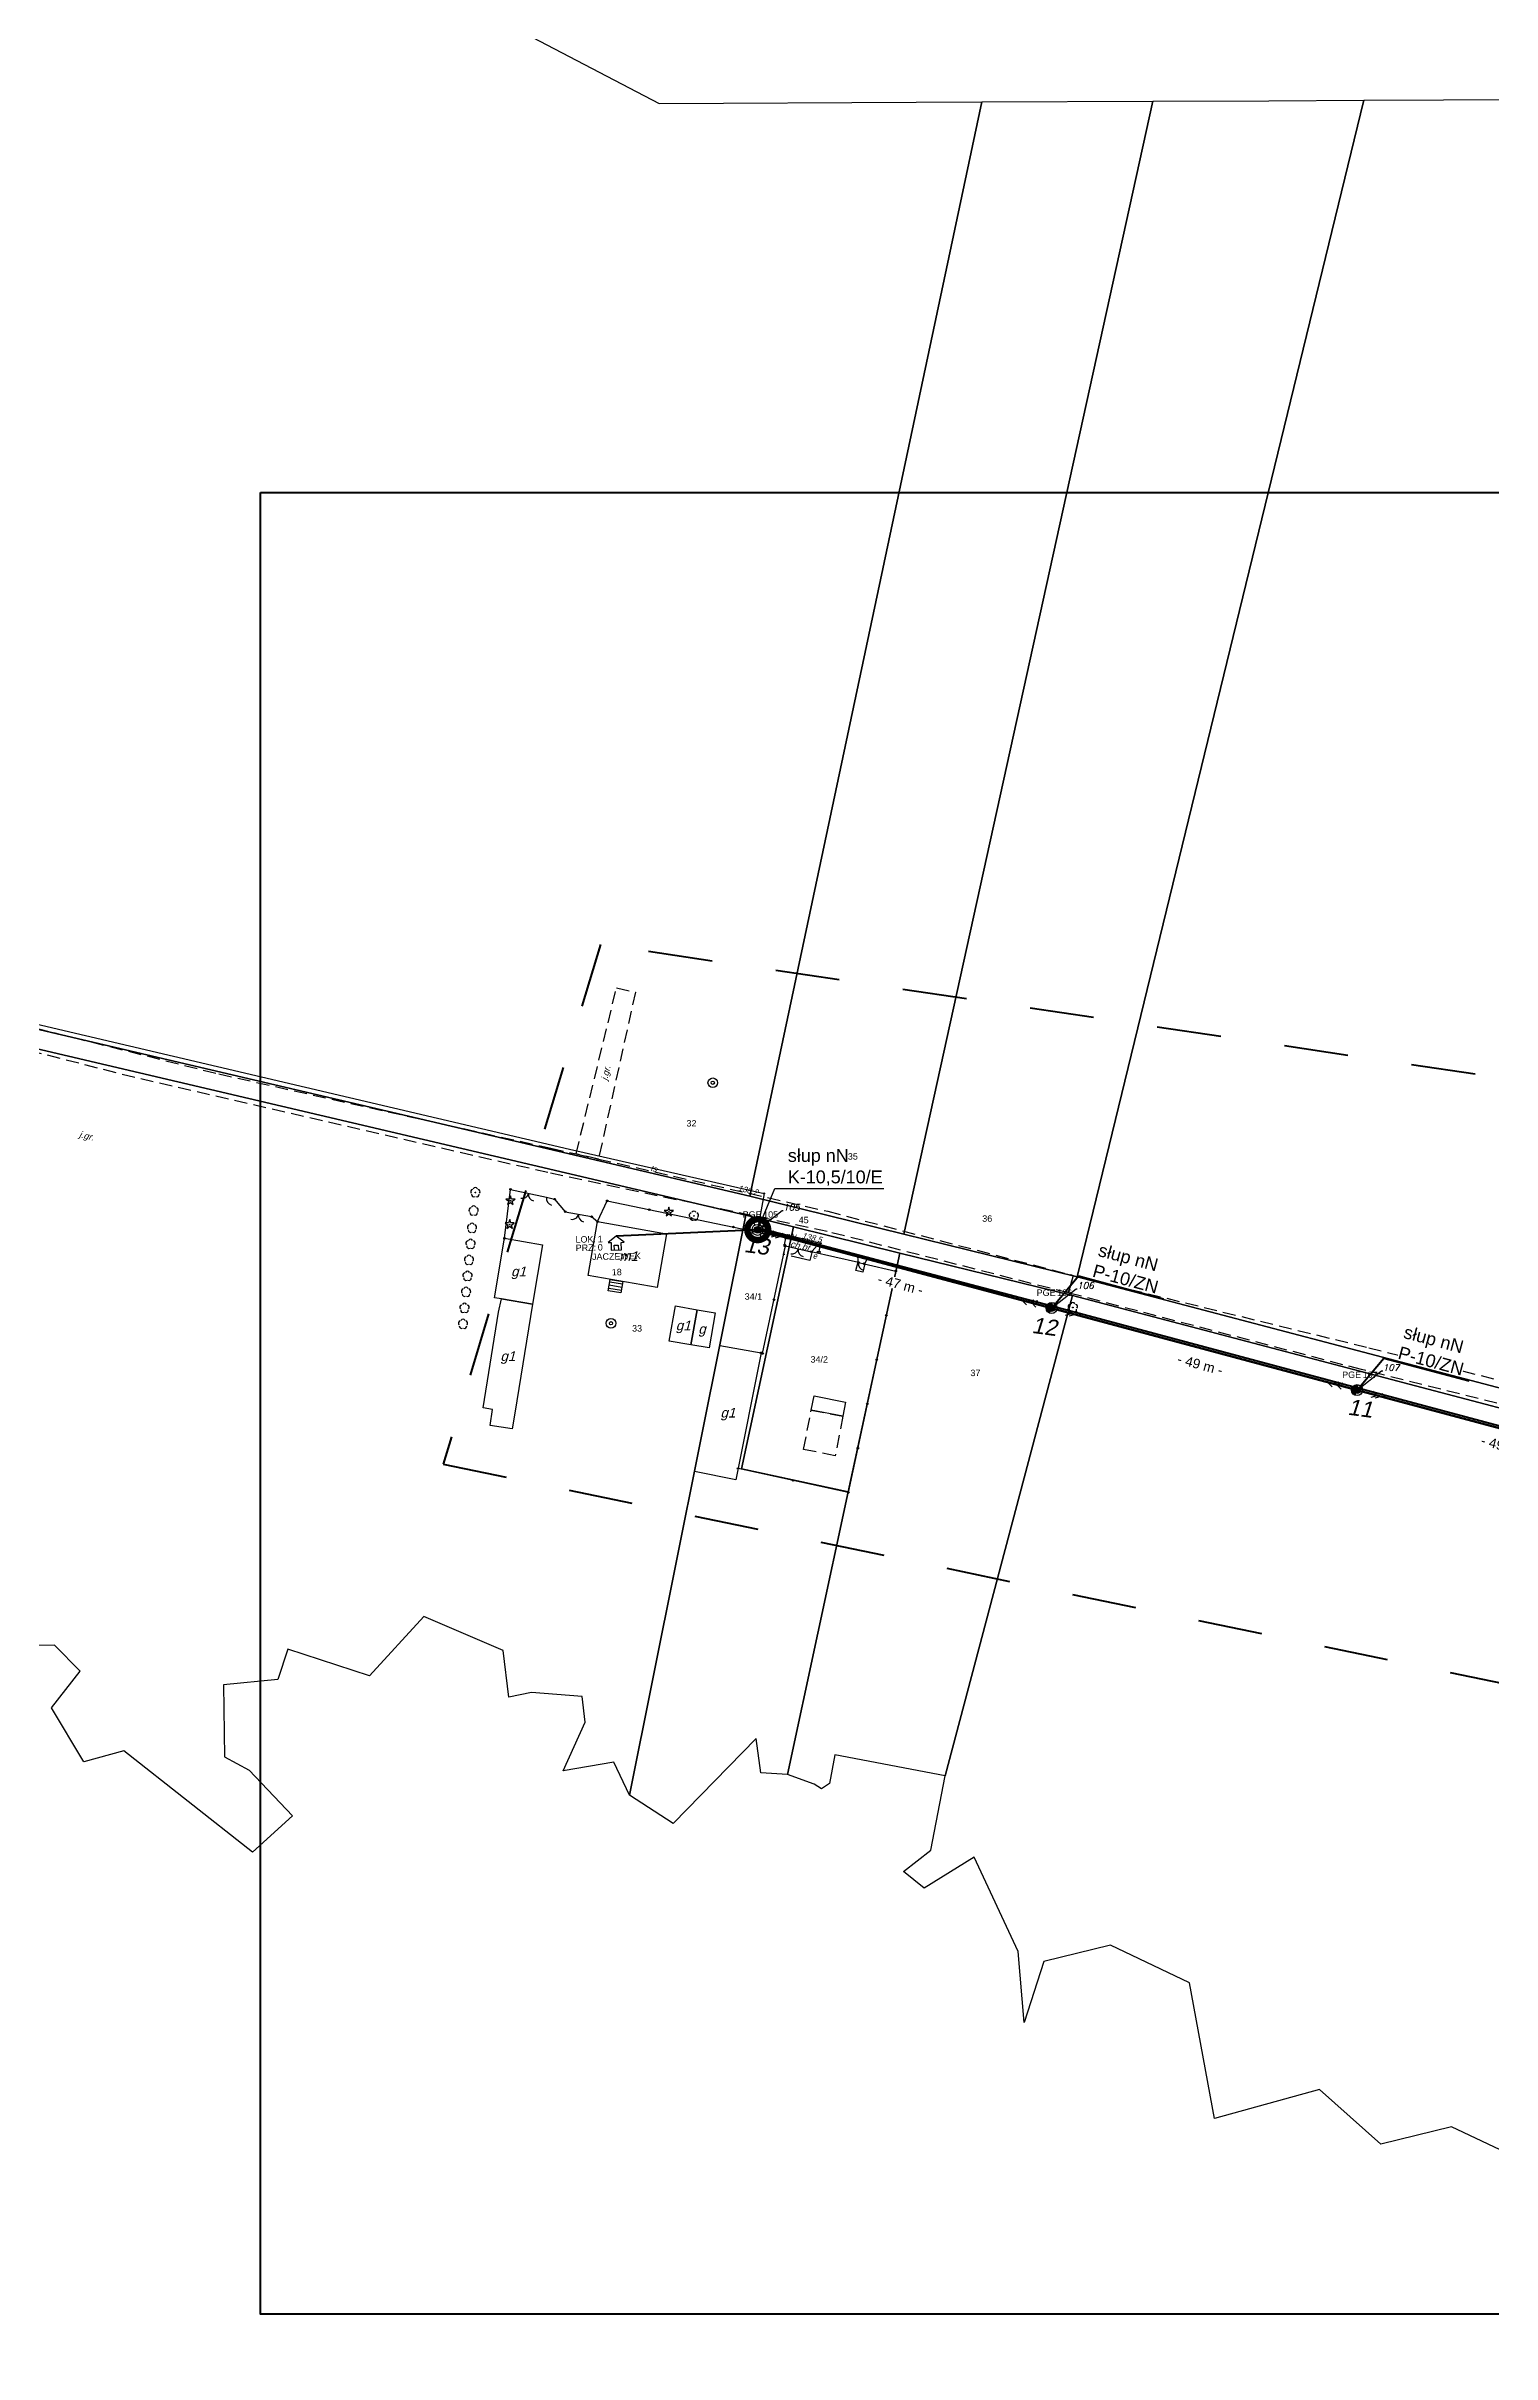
# Model space of a CAD drawing. Header units: metres. Extents: x 7542702 to 7555152, y 5804026 to 5815503.
# Drawn here: x 7549124.7 to 7549349.7, y 5805752.5 to 5806111.5 of the extents above; entities that cross this region are included whole.
import ezdxf
from ezdxf import colors
from ezdxf.entities.mleader import LeaderData, LeaderLine
from ezdxf.enums import TextEntityAlignment as Align
from ezdxf.math import Vec2, Vec3

# ---------------------------------------------------------------- set-up
doc = ezdxf.new("R2010")
doc.units = ezdxf.units.M
for name, pattern in [('4001', [0]), ('4002', [2, 1, -1]), ('4003', [3, 2, -1]), ('4004', [4, 3, -1])]:
    doc.linetypes.add(name, pattern=pattern)
doc.layers.add('!tele', color=30, linetype='Continuous', lineweight=50, plot=False)
for name, color, linetype, lineweight in [('!trafo', 6, '4002', 50), ('_KABEL_ABONENCKI_NAPOWIETRZNY', 104, 'Continuous', 50), ('_MUFA', 202, 'Continuous', 30), ('_numery slupow etap 4 cz. 2', 7, 'Continuous', 40), ('_PA_OPCJONALNE', 1, 'Continuous', 30), ('_SIEC_NAPOWIETRZNA', 5, 'Continuous', 50), ('_SLUP_DZIERZAWIONY_ENERGETYCZNY', 1, 'Continuous', 30)]:
    doc.layers.add(name, color=color, linetype=linetype, lineweight=lineweight)
for name, color, linetype in [('_MM mufy', 3, 'Continuous'), ('_MM opisy', 7, 'Continuous'), ('_MM slupy', 5, 'Continuous'), ('Budynki', 7, 'Continuous'), ('Budynki_projektowane', 1, 'Continuous'), ('Drogi', 135, 'Continuous'), ('Dzialki', 165, 'Continuous'), ('Elementy_budynkow', 7, 'Continuous'), ('Linie_napowietrzne', 184, 'Continuous'), ('makro-numeracja-punktow', 7, 'Continuous'), ('Ogrodzenia', 184, 'Continuous'), ('Roslinnosc', 104, 'Continuous'), ('SYSTEM', 250, 'Continuous'), ('Uz_Energia', 1, 'Continuous'), ('Uz_Telekomunikacja', 252, 'Continuous'), ('Wody', 184, 'Continuous')]:
    doc.layers.add(name, color=color, linetype=linetype)
doc.layers.add('DIM', color=7, linetype='Continuous', plot=False)
doc.layers.get('_MUFA').off()
doc.styles.add('DYN_DIM', font='arial.ttf')
doc.styles.add('GeodText', font='romans.shx', dxfattribs={"oblique": 14.323945})
doc.styles.get("Standard").update_dxf_attribs({"font": 'arial.ttf'})
doc.dimstyles.new('opis linie', dxfattribs={"dimtxt": 1.5, "dimasz": 0.18, "dimexe": 0.18, "dimexo": 0.0625, "dimgap": 2.5, "dimtad": 4, "dimdec": 0, "dimzin": 0, "dimdsep": 46, "dimtxsty": 'Standard', "dimcen": 0.09, "dimse1": 1, "dimse2": 1, "dimsd1": 1, "dimsd2": 1, "dimclrt": 256, "dimadec": 0, "dimazin": 0, "dimtfac": 1, "dimtdec": 0, "dimtofl": 0, "dimtmove": 0, "dimatfit": 3, "dimfxl": 1, "dimtfill": 1, "dimtolj": 1, "dimtzin": 0, "dimarcsym": 0})
doc.dimstyles.get("Standard").update_dxf_attribs({"dimtxt": 0.18, "dimasz": 0.18, "dimexe": 0.18, "dimexo": 0.0625, "dimgap": 0.09, "dimtad": 0, "dimtih": 1, "dimtoh": 1, "dimdec": 4, "dimzin": 0, "dimdsep": 46, "dimtxsty": 'Standard', "dimcen": 0.09, "dimadec": 0, "dimazin": 0, "dimtfac": 1, "dimtdec": 4, "dimtofl": 0, "dimtmove": 0, "dimatfit": 3, "dimfxl": 1, "dimtolj": 1, "dimtzin": 0, "dimarcsym": 0})

# ---------------------------------------------------------------- blocks, each defined once
blk = doc.blocks.new('1412')
at = {"layer": 'Roslinnosc', "color": 104, "linetype": 'Continuous'}
for p, q in [((-0.33, 0.47), (-1.43, 0.47)), ((-1.43, 0.47), (-0.55, -0.17)), ((0, 1.5), (-0.33, 0.47)), ((0.33, 0.47), (0, 1.5)), ((1.43, 0.47), (0.33, 0.47)), ((0.55, -0.17), (1.43, 0.47)), ((-0.55, -0.17), (-0.88, -1.21)), ((-0.88, -1.21), (0, -0.57)), ((0, -0.57), (0.88, -1.21)), ((0.88, -1.21), (0.55, -0.17))]:
    blk.add_line(p, q, dxfattribs=at)
blk.add_circle((0, 0), 0.1, dxfattribs=at)
blk = doc.blocks.new('1422')
at = {"layer": 'Roslinnosc', "color": 104, "linetype": 'Continuous'}
blk.add_circle((0, 0), 0.1, dxfattribs=at)
for centre, start, end in [((-0.71, 0.23), 102.5, 221.75), ((0, 0.75), 30.19, 149.77), ((0.71, 0.23), 318.3, 77.49), ((-0.44, -0.61), 174.33, 293.45), ((0.44, -0.61), 246.24, 5.74)]:
    blk.add_arc(centre, 0.75, start, end, dxfattribs=at)
blk = doc.blocks.new('1423')
at = {"layer": 'Roslinnosc', "color": 104, "linetype": 'Continuous'}
for centre, start, end in [((-0.71, 0.23), 102.5, 221.75), ((0, 0.75), 30.19, 149.77), ((0.71, 0.23), 318.3, 77.49), ((-0.44, -0.61), 174.33, 293.45), ((0.44, -0.61), 246.24, 5.74)]:
    blk.add_arc(centre, 0.75, start, end, dxfattribs=at)
blk = doc.blocks.new('1651')
at = {"layer": 'Wody', "color": 184, "linetype": 'Continuous'}
for radius in [1.5, 0.5]:
    blk.add_circle((0, 0), radius, dxfattribs=at)
blk = doc.blocks.new('1281')
at = {"layer": 'Ogrodzenia', "color": 184, "linetype": 'Continuous'}
for radius in [0.24, 0.16, 0.08]:
    blk.add_circle((0, 0), radius, dxfattribs=at)
blk = doc.blocks.new('2283')
at = {"layer": 'Ogrodzenia', "color": 184, "linetype": 'Continuous'}
blk.add_line((0, 0), (0, 1), dxfattribs=at)
blk = doc.blocks.new('1283')
at = {"layer": 'Ogrodzenia', "color": 184, "linetype": 'Continuous'}
for centre, start, end in [((0, 2), 270, 0), ((0, -2), 0, 90)]:
    blk.add_arc(centre, 2, start, end, dxfattribs=at)
blk = doc.blocks.new('2284')
at = {"layer": 'Ogrodzenia', "color": 184, "linetype": 'Continuous'}
blk.add_line((0, 0), (0, 1), dxfattribs=at)
blk = doc.blocks.new('1284')
at = {"layer": 'Ogrodzenia', "color": 184, "linetype": 'Continuous'}
blk.add_arc((0, 2), 2, 270, 0, dxfattribs=at)
blk = doc.blocks.new('1766')
at = {"layer": 'Uz_Energia', "color": 1, "linetype": 'Continuous'}
for radius in [0.16, 0.08]:
    blk.add_circle((0, 0), radius, dxfattribs=at)
blk = doc.blocks.new('1363')
at = {"layer": 'Linie_napowietrzne', "color": 184, "linetype": 'Continuous'}
for p, q in [((-1.5, 0), (-2.5, 0)), ((0, 1.5), (0, 2.5)), ((1.5, 0), (2.5, 0)), ((0, -1.5), (0, -2.5))]:
    blk.add_line(p, q, dxfattribs=at)
blk.add_circle((0, 0), 0.5, dxfattribs=at)
blk = doc.blocks.new('1361')
at = {"layer": 'Linie_napowietrzne', "color": 184, "linetype": 'Continuous'}
blk.add_circle((0, 0), 0.5, dxfattribs=at)
blk = doc.blocks.new('1367')
at = {"layer": 'Linie_napowietrzne', "color": 30, "linetype": 'Continuous'}
for p, q in [((-1, 7.8), (0, 9.53)), ((0, 0.5), (0, 10.5)), ((0, 7.8), (1.04, 5.99))]:
    blk.add_line(p, q, dxfattribs=at)
blk = doc.blocks.new('1756')
at = {"layer": 'Uz_Telekomunikacja', "color": 220, "linetype": 'Continuous'}
for radius in [0.16, 0.08]:
    blk.add_circle((0, 0), radius, dxfattribs=at)
blk = doc.blocks.new('ADRES')
for points in [[(0.79, -2.15), (0.79, -2.15), (0.79, -0.99), (1.24, -0.99), (0, 0), (-1.24, -0.99), (-0.79, -0.99), (-0.79, -2.15), (0.79, -2.15), (0.79, -2.15)], [(-0.31, -2.15), (-0.31, -1.4), (0.31, -1.4), (0.31, -2.15)]]:
    blk.add_lwpolyline(points)
at = {"color": 212, "insert": (-3.15, -0.43), "char_height": 1, "width": 1e-16, "attachment_point": 6}
blk.add_mtext('LOK:  ', dxfattribs=at)
at = {"color": 4, "insert": (-3.15, -1.72), "char_height": 1, "width": 1e-16, "attachment_point": 6}
blk.add_mtext('PRZ: ', dxfattribs=at)
at = {"color": 7}
for tag, flags, p in [('ID_OBSZARU', 13, (29.07, 23.06)), ('WOJEWODZTWO', 13, (23.29, 19.95)), ('POWIAT', 13, (29.07, 18.51)), ('GMINA', 13, (29.07, 16.8)), ('TERC', 13, (29.07, 15.22)), ('SIMC', 13, (29.07, 13.42)), ('SZEROKOSC_GEOGRAFICZNA', 13, (18.71, 10.18)), ('ULIC', 13, (29.07, 11.76)), ('DLUGOSC_GEOGRAFICZNA', 13, (29.07, 8.25)), ('KATEGORIA_STAWKI_JEDNOSTKOWEJ_100', 13, (29.07, 4.77)), ('KWOTA_STAWKI_JEDNOSTKOWEJ_100', 13, (29.07, 2.89)), ('DOFINANSOWANIE_95', 13, (29.07, 0.87)), ('MIEJSCOWOSC', 12, (0, -3.65)), ('NR_PORZADKOWY', 12, (0, -6.09)), ('ULICA', 12, (0, -4.88))]:
    blk.add_attdef(tag, text='', height=1, dxfattribs=dict(at, flags=flags)).set_placement(p, align=Align.CENTER)
at = {"color": 1}
for tag, flags, p in [('ID_PA', 5, (29.07, 21.57)), ('RODZAJ_OBIEKTU', 5, (29.07, 6.63)), ('ZAPAS', 13, (29.07, -2.62))]:
    blk.add_attdef(tag, text='', height=1, dxfattribs=dict(at, flags=flags)).set_placement(p, align=Align.CENTER)
at = {"color": 212, "flags": 12}
blk.add_attdef('LICZBA_LOKALI', text='', height=1, dxfattribs=at).set_placement((-2.88, -0.43), align=Align.MIDDLE_LEFT)
at = {"color": 150, "flags": 12}
for tag, p in [('MUFA', (1.78, -0.93)), ('NUMER_WLOKNA', (1.86, -2.2))]:
    blk.add_attdef(tag, p, '', height=1, dxfattribs=at)
at = {"color": 7, "style": 'DYN_DIM', "flags": 13}
blk.add_attdef('ODC_FUNKCJONALNY', text='', height=1, dxfattribs=at).set_placement((29.07, -1.01), align=Align.CENTER)
at = {"color": 4, "flags": 12}
blk.add_attdef('LICZBA_SED_W_DANYM_PA', text='', height=1, dxfattribs=at).set_placement((-2.88, -1.72), align=Align.MIDDLE_LEFT)
blk = doc.blocks.new('1047')
at = {"layer": 'SYSTEM', "color": 250, "linetype": 'Continuous'}
blk.add_line((0, 1), (0, 11), dxfattribs=at)
blk = doc.blocks.new('1046')
at = {"layer": 'SYSTEM', "color": 250, "linetype": 'Continuous'}
for p, q in [((0, 1), (0, 11)), ((-1, 4.8), (0, 6.5)), ((1, 4.8), (0, 6.5))]:
    blk.add_line(p, q, dxfattribs=at)
blk = doc.blocks.new('SLUP_DZIERZAWIONY')
h = blk.add_hatch(color=256)
h.dxf.hatch_style = 1
h.paths.add_polyline_path([(0.53, 0, 1), (-0.53, 0, 1)])
at = {"lineweight": 30}
blk.add_circle((0, 0), 0.527, dxfattribs=at)
at = {"color": 7, "style": 'DYN_DIM', "flags": 13}
blk.add_attdef('ODC_FUNKCJONALNY', text='', height=1, dxfattribs=at).set_placement((0.36, 3.33), align=Align.CENTER)
at = {"color": 7, "flags": 12}
blk.add_attdef('WLASCICIEL', text='', height=1, dxfattribs=at).set_placement((0.63, 1.89), align=Align.RIGHT)
blk.add_attdef('SLUP_NUMER', (0.87, 1.89), '', height=1, dxfattribs=at)
blk.add_attdef('TYP', text='', height=1, dxfattribs=at).set_placement((0, -2.82), align=Align.CENTER)
blk = doc.blocks.new('MUFA_II')
at = {"layer": '_MM mufy'}
h = blk.add_hatch(color=256, dxfattribs=at)
h.dxf.hatch_style = 1
h.paths.add_polyline_path([(2.15, 0.12, 1), (-2.1, -0.05, 1)])
h.paths.add_polyline_path([(-1.1, -0.01, -1), (1.15, 0.08, -1)], flags=16)
h.paths.add_polyline_path([(-0.83, 0, -1), (0.88, 0.07, -1)], flags=0)
blk = doc.blocks.new('ZN')
at = {"layer": '_MM slupy', "transparency": 33554687}
h = blk.add_hatch(color=256, dxfattribs=at)
h.dxf.hatch_style = 1
h.paths.add_polyline_path([(0, -0.86), (0, 0.86, 1)])
at = {"layer": '_MM slupy'}
blk.add_circle((0, 0), 0.857, dxfattribs=at)
blk = doc.blocks.new('E')
at = {"layer": '_MM slupy'}
h = blk.add_hatch(color=256, dxfattribs=at)
h.dxf.hatch_style = 1
h.paths.add_polyline_path([(0.27, 0.37, 1), (-0.27, -0.37, 1)])
for radius in [0.857, 0.457]:
    blk.add_circle((0, 0), radius, dxfattribs=at)
blk = doc.blocks.new('*D196')
at = {"layer": 'Defpoints', "color": 0}
for p in [(7549328.69, 5805902.42), (7549328.88, 5805903.14), (7549375.63, 5805889.88)]:
    blk.add_point(p, dxfattribs=at)
at = {"layer": 'DIM', "insert": (7549351.51, 5805893.72), "char_height": 1.5, "attachment_point": 5, "rotation": 345.0428, "bg_fill": 3, "box_fill_scale": 1.1, "bg_fill_color": 9, "bg_fill_true_color": 13158600, "bg_fill_transparency": 0}
blk.add_mtext('\\A1;- 49 m -', dxfattribs=at)
blk = doc.blocks.new('*D197')
at = {"layer": 'Defpoints', "color": 0}
for p in [(7549281.16, 5805915.19), (7549281.35, 5805915.91), (7549328.69, 5805902.42)]:
    blk.add_point(p, dxfattribs=at)
at = {"layer": 'DIM', "insert": (7549304.27, 5805906.38), "char_height": 1.5, "attachment_point": 5, "rotation": 344.9613, "bg_fill": 3, "box_fill_scale": 1.1, "bg_fill_color": 9, "bg_fill_true_color": 13158600, "bg_fill_transparency": 0}
blk.add_mtext('\\A1;- 49 m -', dxfattribs=at)
blk = doc.blocks.new('*D198')
at = {"layer": 'Defpoints', "color": 0}
for p in [(7549235.42, 5805927.35), (7549235.61, 5805928.07), (7549281.16, 5805915.19)]:
    blk.add_point(p, dxfattribs=at)
at = {"layer": 'DIM', "insert": (7549257.65, 5805918.85), "char_height": 1.5, "attachment_point": 5, "rotation": 345.1123, "bg_fill": 3, "box_fill_scale": 1.1, "bg_fill_color": 9, "bg_fill_true_color": 13158600, "bg_fill_transparency": 0}
blk.add_mtext('\\A1;- 47 m -', dxfattribs=at)
blk = doc.blocks.new('q')
at = {"layer": '_MM slupy'}
blk.add_blockref('ZN', (0, 0), dxfattribs=at)
at = {"layer": '_MM opisy'}
ml = blk.add_multileader_mtext('Standard', dxfattribs=at)
ml.set_content('\\pxql;słup nN\\PP-10/ZN', color=256)
ml.set_leader_properties()
ml.build(insert=Vec2(0, 0))
ml.multileader.update_dxf_attribs({"has_text_frame": 1, "text_left_attachment_type": 5, "text_right_attachment_type": 5, "dogleg_length": 1, "arrow_head_size": 1})
ctx = ml.context
ctx.base_point, ctx.char_height, ctx.arrow_head_size, ctx.landing_gap_size, ctx.plane_origin = Vec3(3.75, 5.9), 2, 1, 1, Vec3(1.72, -1.42)
ctx.left_attachment, ctx.right_attachment = 5, 5
notes = []
notes.append((ctx, [(0, (1, 1, 0), (2.75, 5.9), (1, 0), 1, [(0, [(0, 0), (2.75, 5.9)], 0, [])])]))
ctx.mtext.insert, ctx.mtext.flow_direction = Vec3(4.75, 11.7), 5
ctx.mtext.has_bg_fill, ctx.mtext.bg_color, ctx.mtext.bg_scale_factor, ctx.mtext.bg_transparency, ctx.mtext.use_window_bg_color = 1, -1023410175, 1, 0, 1
for ctx, leaders in notes:
    for number, flags, end, landing, length, lines in leaders:
        leader = LeaderData()
        leader.index, (leader.has_last_leader_line, leader.has_dogleg_vector, leader.attachment_direction) = number, flags
        leader.last_leader_point, leader.dogleg_vector, leader.dogleg_length = Vec3(end), Vec3(landing), length
        for number, points, colour, breaks in lines:
            line = LeaderLine()
            line.index, line.vertices, line.color, line.breaks = number, Vec3.list(points), colors.encode_raw_color(colour), breaks
            leader.lines.append(line)
        ctx.leaders.append(leader)

msp = doc.modelspace()

# ---------------------------------------------------------------- linework, layer by layer
at = {"layer": '!tele'}
msp.add_lwpolyline([(7549235.42, 5805927.35), (7549281.16, 5805915.19), (7549328.69, 5805902.42), (7549375.63, 5805889.88), (7549422.35, 5805877.51), (7549469.66, 5805864.74), (7549516.27, 5805852.16), (7549563.22, 5805839.72), (7549614.04, 5805835.69), (7549653.32, 5805822.43), (7549699.39, 5805806.82), (7549748.97, 5805806.75), (7549802.71, 5805806.8)], dxfattribs=at)
at = {"layer": '!trafo', "ltscale": 10}
msp.add_lwpolyline([(7549210.97, 5805971.74), (7549186.51, 5805890.92), (7549758.63, 5805772.48), (7549780.18, 5805723.46), (7549839.54, 5805708.8), (7550034.64, 5805616.04), (7550225.72, 5805531.11), (7550299.47, 5805504.29), (7550434.68, 5805495.35), (7550436.91, 5805580.28), (7550233.54, 5805622.74), (7550079.34, 5805684.2), (7550017.88, 5805761.3), (7549901, 5805869.43)], close=True, dxfattribs=at)
at = {"layer": '_KABEL_ABONENCKI_NAPOWIETRZNY'}
for points in [[(7549235.42, 5805927.35), (7549213.42, 5805926.38)], [(7549425.59, 5805869.73), (7549422.35, 5805877.51), (7549421.96, 5805877.72), (7549375.71, 5805890.19), (7549328.83, 5805902.74), (7549281.2, 5805915.5), (7549235.72, 5805927.47), (7549235.42, 5805927.35)]]:
    msp.add_lwpolyline(points, dxfattribs=at)
at = {"layer": '_SIEC_NAPOWIETRZNA'}
msp.add_lwpolyline([(7549802.71, 5805806.8), (7549749.03, 5805806.75), (7549699.39, 5805806.82), (7549653.32, 5805822.43), (7549614.04, 5805835.69), (7549563.22, 5805839.72), (7549516.27, 5805852.16), (7549469.66, 5805864.74), (7549422.36, 5805877.51), (7549375.63, 5805889.88), (7549328.69, 5805902.42), (7549281.16, 5805915.19), (7549235.42, 5805927.34)], dxfattribs=at)
at = {"layer": 'Budynki', "color": 7, "linetype": '4001'}
for points in [[(7549194.49, 5805916.78, 0), (7549196.06, 5805926.04, 0), (7549201.96, 5805925.04, 0), (7549200.43, 5805915.77, 0), (7549195.57, 5805916.6, 0), (7549194.49, 5805916.78, 0)], [(7549209.06, 5805920.26, 0), (7549210.53, 5805928.63, 0), (7549221.26, 5805926.74, 0), (7549219.8, 5805918.37, 0), (7549209.06, 5805920.26, 0)], [(7549192.71, 5805899.65, 0), (7549195.12, 5805914.57, 0), (7549195.57, 5805916.6, 0), (7549200.43, 5805915.77, 0), (7549197.64, 5805898.84, 0), (7549197.24, 5805896.39, 0), (7549193.81, 5805896.94, 0), (7549194.21, 5805899.4, 0), (7549192.71, 5805899.65, 0)], [(7549221.69, 5805910.04, 0), (7549222.65, 5805915.52, 0), (7549226.01, 5805914.92, 0), (7549225.04, 5805909.47, 0), (7549221.69, 5805910.04, 0)], [(7549225.04, 5805909.47, 0), (7549226.01, 5805914.92, 0), (7549228.83, 5805914.44, 0), (7549227.9, 5805908.98, 0), (7549225.04, 5805909.47, 0)], [(7549225.62, 5805889.77, 0), (7549229.54, 5805909.34, 0), (7549235.98, 5805908.22, 0), (7549232.04, 5805888.49, 0), (7549225.62, 5805889.77, 0)]]:
    msp.add_polyline3d(points, dxfattribs=at)
at = {"layer": 'Budynki_projektowane', "color": 1, "linetype": '4003'}
msp.add_polyline3d([(7549248.69, 5805898.36, 0), (7549247.49, 5805892.22, 0), (7549242.58, 5805893.18, 0), (7549243.78, 5805899.32, 0), (7549248.69, 5805898.36, 0)], dxfattribs=at)
at = {"layer": 'Drogi', "color": 8, "linetype": '4003'}
for p, q in [((7549093.9, 5805966.06), (7549151.63, 5805951.6)), ((7549138.53, 5805951.04), (7549092.86, 5805962.7)), ((7549207.19, 5805939.17), (7549213.49, 5805965.02)), ((7549216.41, 5805964.31), (7549210.67, 5805938.37, 139.17)), ((7549213.49, 5805965.02), (7549216.41, 5805964.31)), ((7549202.8, 5805936.25), (7549138.53, 5805951.04)), ((7549151.63, 5805951.6), (7549203.26, 5805940.06)), ((7549203.26, 5805940.06), (7549207.19, 5805939.17)), ((7549210.67, 5805938.37, 139.17), (7549207.19, 5805939.17)), ((7549207.19, 5805939.17), (7549210.67, 5805938.37, 139.17)), ((7549210.67, 5805938.37, 139.17), (7549246.35, 5805930.24)), ((7549246.24, 5805927.1), (7549202.8, 5805936.25)), ((7549246.35, 5805930.24), (7549284.52, 5805920.27)), ((7549283.83, 5805917.54), (7549246.24, 5805927.1)), ((7549283.83, 5805917.54), (7549284.52, 5805920.27)), ((7549284.52, 5805920.27), (7549283.83, 5805917.54)), ((7549284.52, 5805920.27), (7549330.51, 5805909.01)), ((7549329.37, 5805905.62), (7549283.83, 5805917.54)), ((7549330.51, 5805909.01), (7549377.35, 5805897.38)), ((7549376.65, 5805893.91), (7549329.37, 5805905.62))]:
    msp.add_line(p, q, dxfattribs=at)
at = {"layer": 'Drogi', "color": 8, "linetype": '4004'}
for p, q in [((7549239.64, 5805925), (7549239.82, 5805926.05)), ((7549239.82, 5805926.05), (7549244.72, 5805924.92)), ((7549239.48, 5805923.54), (7549239.76, 5805924.85)), ((7549243.58, 5805922.61), (7549239.48, 5805923.54)), ((7549239.67, 5805924.87), (7549239.64, 5805925)), ((7549239.76, 5805924.85), (7549239.67, 5805924.87)), ((7549243.9, 5805924.02), (7549243.58, 5805922.61)), ((7549244.72, 5805924.92), (7549243.9, 5805924.02)), ((7549250.7, 5805921.02), (7549251.06, 5805922.39)), ((7549251.06, 5805922.39), (7549251.04, 5805923.51)), ((7549251.04, 5805923.51), (7549252.57, 5805923.12)), ((7549252.13, 5805922.12), (7549251.8, 5805920.76)), ((7549252.57, 5805923.12), (7549252.13, 5805922.12)), ((7549251.8, 5805920.76), (7549250.7, 5805921.02))]:
    msp.add_line(p, q, dxfattribs=at)
at = {"layer": 'Dzialki'}
for p, q in [((7549187.29, 5806119.8), (7549220.11, 5806102.58)), ((7549220.11, 5806102.58), (7549260.09, 5806102.76)), ((7549270.34, 5806102.81), (7549234.21, 5805932.59)), ((7549234.21, 5805932.59), (7549270.34, 5806102.81)), ((7549258.18, 5805926.67), (7549296.92, 5806102.92)), ((7549296.92, 5806102.92), (7549258.18, 5805926.67)), ((7549260.09, 5806102.76), (7549270.34, 5806102.81)), ((7549270.34, 5806102.81), (7549296.92, 5806102.92)), ((7549329.75, 5806103.07), (7549285.16, 5805920.03)), ((7549285.16, 5805920.03), (7549329.75, 5806103.07)), ((7549296.92, 5806102.92), (7549314.97, 5806103)), ((7549314.97, 5806103), (7549329.75, 5806103.07)), ((7549329.75, 5806103.07), (7549354.54, 5806103.18)), ((7549109.18, 5805961.91), (7549234.21, 5805932.59)), ((7549234.21, 5805932.59), (7549109.18, 5805961.91)), ((7549108.95, 5805958.88), (7549233.62, 5805929.66)), ((7549233.62, 5805929.66), (7549108.95, 5805958.88)), ((7549233.62, 5805929.66), (7549215.51, 5805839.43)), ((7549215.51, 5805839.43), (7549233.62, 5805929.66)), ((7549241.04, 5805927.82), (7549233.62, 5805929.66)), ((7549233.62, 5805929.66), (7549241.04, 5805927.82)), ((7549234.21, 5805932.59), (7549258.18, 5805926.67)), ((7549258.18, 5805926.67), (7549234.21, 5805932.59)), ((7549232.93, 5805890.17), (7549241.04, 5805927.82)), ((7549241.04, 5805927.82), (7549232.93, 5805890.17)), ((7549257.55, 5805923.74), (7549241.04, 5805927.82)), ((7549241.04, 5805927.82), (7549257.55, 5805923.74)), ((7549285.16, 5805920.03), (7549258.18, 5805926.67)), ((7549258.18, 5805926.67), (7549285.16, 5805920.03)), ((7549249.54, 5805886.58), (7549257.55, 5805923.74)), ((7549257.55, 5805923.74), (7549249.54, 5805886.58)), ((7549257.55, 5805923.74), (7549284.43, 5805917.12)), ((7549284.43, 5805917.12), (7549257.55, 5805923.74)), ((7549285.16, 5805920.03), (7549548, 5805850.9)), ((7549548, 5805850.9), (7549285.16, 5805920.03)), ((7549284.43, 5805917.12), (7549264.62, 5805842.42)), ((7549264.62, 5805842.42), (7549284.43, 5805917.12)), ((7549523.66, 5805854.2), (7549284.43, 5805917.12)), ((7549284.43, 5805917.12), (7549523.66, 5805854.2)), ((7549249.54, 5805886.58), (7549232.93, 5805890.17)), ((7549232.93, 5805890.17), (7549249.54, 5805886.58)), ((7549240.07, 5805842.65), (7549249.54, 5805886.58)), ((7549249.54, 5805886.58), (7549240.07, 5805842.65)), ((7549183.52, 5805867.21), (7549175.07, 5805857.96)), ((7549195.84, 5805861.89), (7549183.52, 5805867.21)), ((7549126.03, 5805862.77), (7549114.59, 5805862.7)), ((7549130.04, 5805858.69), (7549126.03, 5805862.77)), ((7549162.32, 5805862.11), (7549160.79, 5805857.38)), ((7549175.07, 5805857.96), (7549162.32, 5805862.11)), ((7549196.71, 5805854.65), (7549195.84, 5805861.89)), ((7549125.59, 5805853), (7549130.04, 5805858.69)), ((7549160.79, 5805857.38), (7549152.33, 5805856.58)), ((7549152.33, 5805856.58), (7549152.48, 5805845.39)), ((7549200.25, 5805855.4), (7549196.71, 5805854.65)), ((7549208.16, 5805854.77), (7549200.25, 5805855.4)), ((7549208.58, 5805850.76), (7549208.16, 5805854.77)), ((7549130.62, 5805844.62), (7549125.59, 5805853)), ((7549205.16, 5805843.21), (7549208.58, 5805850.76)), ((7549235.21, 5805848.25), (7549222.28, 5805835.02)), ((7549235.93, 5805842.86), (7549235.21, 5805848.25)), ((7549136.81, 5805846.3), (7549130.62, 5805844.62)), ((7549156.85, 5805830.52), (7549136.81, 5805846.3)), ((7549152.48, 5805845.39), (7549156.34, 5805843.28)), ((7549156.34, 5805843.28), (7549163.05, 5805836.21)), ((7549213.06, 5805844.53), (7549205.16, 5805843.21)), ((7549215.51, 5805839.43), (7549213.06, 5805844.53)), ((7549247.46, 5805845.66), (7549246.64, 5805841.25)), ((7549264.62, 5805842.42), (7549247.46, 5805845.66)), ((7549222.28, 5805835.02), (7549215.51, 5805839.43)), ((7549240.07, 5805842.65), (7549235.93, 5805842.86)), ((7549244.25, 5805841.13), (7549240.07, 5805842.65)), ((7549245.38, 5805840.41), (7549244.25, 5805841.13)), ((7549246.64, 5805841.25), (7549245.38, 5805840.41)), ((7549262.38, 5805830.85), (7549264.62, 5805842.42)), ((7549163.05, 5805836.21), (7549156.85, 5805830.52)), ((7549258.13, 5805827.55), (7549262.38, 5805830.85)), ((7549269.14, 5805829.77), (7549261.36, 5805824.92)), ((7549275.97, 5805815.07), (7549269.14, 5805829.77)), ((7549261.36, 5805824.92), (7549258.13, 5805827.55)), ((7549276.92, 5805804.05), (7549275.97, 5805815.07)), ((7549290.33, 5805816.08), (7549279.98, 5805813.51)), ((7549302.6, 5805810.21), (7549290.33, 5805816.08)), ((7549279.98, 5805813.51), (7549276.92, 5805804.05)), ((7549306.49, 5805789.12), (7549302.6, 5805810.21)), ((7549322.83, 5805793.6), (7549306.49, 5805789.12)), ((7549332.41, 5805785.11), (7549322.83, 5805793.6)), ((7549343.36, 5805787.8), (7549332.41, 5805785.11)), ((7549353.83, 5805782.89), (7549343.36, 5805787.8))]:
    msp.add_line(p, q, dxfattribs=at)
at = {"layer": 'Elementy_budynkow', "color": 7, "linetype": '4001'}
for p, q in [((7549212.35, 5805918.79), (7549214.32, 5805918.44)), ((7549212.44, 5805919.29), (7549214.41, 5805918.93)), ((7549212.26, 5805918.3), (7549214.23, 5805917.95)), ((7549243.78, 5805899.32), (7549244.21, 5805901.53)), ((7549243.78, 5805899.32), (7549244.21, 5805901.53)), ((7549244.21, 5805901.53), (7549249.12, 5805900.54)), ((7549244.21, 5805901.53), (7549249.12, 5805900.54)), ((7549249.12, 5805900.54), (7549248.69, 5805898.36)), ((7549249.12, 5805900.54), (7549248.69, 5805898.36)), ((7549248.69, 5805898.36), (7549243.78, 5805899.32)), ((7549248.69, 5805898.36), (7549243.78, 5805899.32))]:
    msp.add_line(p, q, dxfattribs=at)
msp.add_polyline3d([(7549212.5, 5805919.65, 0), (7549214.47, 5805919.31, 0), (7549214.16, 5805917.53, 0), (7549212.19, 5805917.88, 0), (7549212.5, 5805919.65, 0)], dxfattribs=at)
at = {"layer": 'Ogrodzenia', "color": 184, "linetype": '4001'}
for p, q in [((7549196.06, 5805926.04), (7549196.98, 5805933.64)), ((7549203.85, 5805932.12), (7549205.51, 5805930.17)), ((7549209.6, 5805929.41), (7549210.53, 5805928.63)), ((7549210.53, 5805928.63), (7549212.03, 5805931.86)), ((7549212.03, 5805931.86), (7549238.21, 5805926.43)), ((7549239.82, 5805926.05), (7549238.21, 5805926.43)), ((7549239.64, 5805925), (7549239.82, 5805926.05)), ((7549236.21, 5805908.11), (7549239.76, 5805924.85)), ((7549239.67, 5805924.87), (7549239.64, 5805925)), ((7549239.76, 5805924.85), (7549239.67, 5805924.87)), ((7549251.14, 5805922.27), (7549243.78, 5805923.94)), ((7549252, 5805922.08), (7549256.93, 5805920.95)), ((7549256.93, 5805920.95), (7549249.54, 5805886.5)), ((7549235.98, 5805908.22), (7549236.21, 5805908.11)), ((7549249.54, 5805886.5), (7549232.39, 5805890.23))]:
    msp.add_line(p, q, dxfattribs=at)
at = {"layer": 'Uz_Energia', "color": 1, "linetype": '4001'}
for p, q in [((7549235.42, 5805927.35), (7549236.17, 5805927.55)), ((7549236.17, 5805927.55), (7549245.24, 5805925.27, 138.47)), ((7549245.24, 5805925.27, 138.47), (7549244.95, 5805924))]:
    msp.add_line(p, q, dxfattribs=at)
msp.add_polyline3d([(7549245.15, 5805923.96, 0), (7549245.09, 5805923.71, 0), (7549244.7, 5805923.81, 0), (7549244.76, 5805924.05, 0), (7549245.15, 5805923.96, 0)], dxfattribs=at)
at = {"layer": 'Uz_Telekomunikacja', "linetype": '4001'}
for p, q in [((7549111.61, 5805962.09, 137.6), (7549206.14, 5805939.88, 138)), ((7549206.14, 5805939.88, 138), (7549236.45, 5805933.02, 138.2)), ((7549236.45, 5805933.02, 138.2), (7549235.42, 5805927.35))]:
    msp.add_line(p, q, dxfattribs=at)

# ---------------------------------------------------------------- block references
at = {"layer": '_MUFA'}
msp.add_blockref('MUFA_II', (7549235.42, 5805927.35), dxfattribs=at)
at = {"layer": '_PA_OPCJONALNE'}
ref = msp.add_blockref('ADRES', (7549213.42, 5805926.38, 137.24), dxfattribs=dict(at, rotation=1))
ref.add_attrib('MIEJSCOWOSC', 'JACZEWEK', dxfattribs={"layer": '0', "color": 7, "height": 1, "rotation": 1, "flags": 12}).set_placement((7549213.48, 5805922.73, 137.24), align=Align.CENTER)
ref.add_attrib('NR_PORZADKOWY', '18', dxfattribs={"layer": '0', "color": 7, "height": 1, "rotation": 1, "flags": 12}).set_placement((7549213.53, 5805920.29, 137.24), align=Align.CENTER)
ref.add_attrib('LICZBA_LOKALI', '1', (7549210.55, 5805925.42, 137.24), dxfattribs={"layer": '0', "color": 212, "height": 1, "rotation": 1, "flags": 12})
ref.add_attrib('LICZBA_SED_W_DANYM_PA', '0', (7549210.57, 5805924.13, 137.24), dxfattribs={"layer": '0', "color": 4, "height": 1, "rotation": 1, "flags": 12})
at = {"layer": '_SLUP_DZIERZAWIONY_ENERGETYCZNY'}
for p, values in [((7549235.42, 5805927.35), {'WLASCICIEL': 'PGE', 'SLUP_NUMER': '105'}), ((7549281.16, 5805915.19), {'WLASCICIEL': 'PGE', 'SLUP_NUMER': '106'}), ((7549328.69, 5805902.42), {'WLASCICIEL': 'PGE', 'SLUP_NUMER': '107'})]:
    msp.add_blockref('SLUP_DZIERZAWIONY', p, dxfattribs=at).add_auto_attribs(values)
at = {"layer": 'Linie_napowietrzne', "color": 184, "xscale": 0.5, "yscale": 0.5, "zscale": 0.5, "rotation": 297.142836}
msp.add_blockref('1363', (7549235.42, 5805927.35), dxfattribs=at)
msp.add_blockref('1363', (7549235.42, 5805927.35), dxfattribs=at)
at = {"layer": 'Linie_napowietrzne', "color": 184, "xscale": 0.5, "yscale": 0.5, "zscale": 0.5}
for p in [(7549235.42, 5805927.35), (7549235.42, 5805927.35), (7549281.16, 5805915.19), (7549281.16, 5805915.19), (7549328.69, 5805902.42), (7549328.69, 5805902.42)]:
    msp.add_blockref('1361', p, dxfattribs=at)
at = {"layer": 'Linie_napowietrzne', "color": 30}
for p, xscale, yscale, zscale, rotation in [((7549235.42, 5805927.35), 0.5, 0.5, 0.5, 255.112252), ((7549235.42, 5805927.35), 0.5, 0.5, 0.5, 255.112252), ((7549281.16, 5805915.19), 0.5, 0.5, 0.5, 75.112252), ((7549281.16, 5805915.19), 0.5, 0.5, 0.5, 75.112252), ((7549281.16, 5805915.19), 0.5, 0.5, 0.5, 254.961345), ((7549281.16, 5805915.19), 0.5, 0.5, 0.5, 254.961345), ((7549328.69, 5805902.42), 0.4999999999999996, 0.4999999999999996, 0.4999999999999996, 74.961345), ((7549328.69, 5805902.42), 0.4999999999999993, 0.4999999999999993, 0.4999999999999993, 74.961345), ((7549328.69, 5805902.42), 0.5, 0.5, 0.5, 255.042755), ((7549328.69, 5805902.42), 0.5, 0.5, 0.5, 255.042755)]:
    msp.add_blockref('1367', p, dxfattribs=dict(at, xscale=xscale, yscale=yscale, zscale=zscale, rotation=rotation))
at = {"layer": 'Linie_napowietrzne', "color": 1}
for name, p, xscale, yscale, zscale, rotation in [('1046', (7549235.42, 5805927.35), 0.5, 0.5, 0.5, 255.112252), ('1047', (7549235.42, 5805927.35), 0.5, 0.5, 0.5, 255.112252), ('1046', (7549281.16, 5805915.19), 0.5, 0.5, 0.5, 75.112252), ('1047', (7549281.16, 5805915.19), 0.5, 0.5, 0.5, 75.112252), ('1046', (7549281.16, 5805915.19), 0.5, 0.5, 0.5, 254.961345), ('1047', (7549281.16, 5805915.19), 0.5, 0.5, 0.5, 254.961345), ('1046', (7549328.69, 5805902.42), 0.4999999999999993, 0.4999999999999993, 0.4999999999999993, 74.961345), ('1047', (7549328.69, 5805902.42), 0.4999999999999993, 0.4999999999999993, 0.4999999999999993, 74.961345), ('1046', (7549328.69, 5805902.42), 0.5, 0.5, 0.5, 255.042755), ('1047', (7549328.69, 5805902.42), 0.5, 0.5, 0.5, 255.042755)]:
    msp.add_blockref(name, p, dxfattribs=dict(at, xscale=xscale, yscale=yscale, zscale=zscale, rotation=rotation))
at = {"layer": 'Ogrodzenia', "color": 184, "xscale": 0.5, "yscale": 0.5, "zscale": 0.5}
for p in [(7549196.98, 5805933.64), (7549203.85, 5805932.12), (7549205.51, 5805930.17), (7549209.6, 5805929.41), (7549212.03, 5805931.86), (7549212.03, 5805931.86), (7549218.58, 5805930.5), (7549225.12, 5805929.14), (7549196.06, 5805926.04), (7549210.53, 5805928.63), (7549210.53, 5805928.63), (7549231.67, 5805927.79), (7549238.21, 5805926.43), (7549238.21, 5805926.43), (7549239.82, 5805926.05), (7549239.82, 5805926.05), (7549239.64, 5805925), (7549239.64, 5805925), (7549239.67, 5805924.87), (7549239.67, 5805924.87), (7549239.76, 5805924.85), (7549239.76, 5805924.85), (7549243.78, 5805923.94), (7549251.14, 5805922.27), (7549252, 5805922.08), (7549256.93, 5805920.95), (7549256.93, 5805920.95), (7549237.99, 5805916.48), (7549255.45, 5805914.06), (7549235.98, 5805908.22), (7549236.21, 5805908.11), (7549236.21, 5805908.11), (7549253.97, 5805907.17), (7549252.5, 5805900.28), (7549251.02, 5805893.39), (7549232.39, 5805890.23), (7549240.96, 5805888.37), (7549249.54, 5805886.5), (7549249.54, 5805886.5)]:
    msp.add_blockref('1281', p, dxfattribs=at)
at = {"layer": 'Ogrodzenia', "color": 184, "xscale": 0.5}
for name, p, yscale, rotation in [('2283', (7549196.98, 5805933.64), 5.760668, 257.7732570000001), ('2284', (7549202.61, 5805932.42), 1.275774, 256.399457), ('2283', (7549205.51, 5805930.17), 4.160012, 259.473412), ('2283', (7549239.76, 5805924.85), 4.121711, 257.245026), ('2284', (7549251.14, 5805922.27), 0.880738, 257.541754)]:
    msp.add_blockref(name, p, dxfattribs=dict(at, yscale=yscale, rotation=rotation))
at = {"layer": 'Ogrodzenia', "color": 184, "xscale": 0.5, "yscale": 0.5, "zscale": 0.5}
for name, p, rotation in [('1283', (7549199.79, 5805933.03), 257.7732570000001), ('1284', (7549202.61, 5805932.42), 256.399457), ('1283', (7549207.55, 5805929.79), 259.473412), ('1283', (7549241.77, 5805924.39), 257.245026), ('1284', (7549251.14, 5805922.27), 257.541754)]:
    msp.add_blockref(name, p, dxfattribs=dict(at, rotation=rotation))
at = {"layer": 'Roslinnosc', "color": 104, "xscale": 0.5, "yscale": 0.5, "zscale": 0.5}
for name, p in [('1422', (7549191.52, 5805933.17)), ('1423', (7549191.25, 5805930.32)), ('1412', (7549196.98, 5805931.89)), ('1412', (7549221.62, 5805930.14)), ('1422', (7549225.52, 5805929.52)), ('1423', (7549190.77, 5805925.14)), ('1423', (7549191, 5805927.63)), ('1412', (7549196.86, 5805928.19)), ('1423', (7549190.53, 5805922.65)), ('1423', (7549190.07, 5805917.67)), ('1423', (7549190.3, 5805920.16)), ('1423', (7549189.83, 5805915.18)), ('1422', (7549284.47, 5805915.28)), ('1423', (7549189.6, 5805912.7))]:
    msp.add_blockref(name, p, dxfattribs=at)
at = {"layer": 'Uz_Energia', "color": 1, "xscale": 0.5, "yscale": 0.5, "zscale": 0.5}
msp.add_blockref('1766', (7549245.24, 5805925.27, 138.47), dxfattribs=at)
at = {"layer": 'Uz_Telekomunikacja', "xscale": 0.5, "yscale": 0.5, "zscale": 0.5}
msp.add_blockref('1756', (7549236.45, 5805933.02, 138.2), dxfattribs=at)
at = {"layer": 'Wody', "color": 184, "xscale": 0.5, "yscale": 0.5, "zscale": 0.5}
for p in [(7549228.46, 5805950.23), (7549212.62, 5805912.82)]:
    msp.add_blockref('1651', p, dxfattribs=at)

# ---------------------------------------------------------------- texts
at = {"layer": 'Budynki', "color": 7, "oblique": 15}
for s, p in [('m1', (7549213.9, 5805922.51)), ('g1', (7549197.08, 5805920.14)), ('g1', (7549222.7, 5805911.73)), ('g', (7549226.2, 5805911.19)), ('g1', (7549195.42, 5805906.96)), ('g1', (7549229.65, 5805898.16))]:
    msp.add_text(s, height=1.5, rotation=359.97, dxfattribs=at).set_placement(p)
at = {"layer": 'Drogi', "color": 8, "oblique": 15}
for s, rotation, p in [('j.gr.', 76.3029, (7549212.02, 5805950.51)), ('j.gr.', 345.9381, (7549129.81, 5805941.78)), ('ch.bt.', 346.2062, (7549240.42, 5805924.75))]:
    msp.add_text(s, height=1, rotation=rotation, dxfattribs=at).set_placement(p)
at = {"layer": 'Dzialki'}
for s, p in [('32', (7549224.36, 5805943.43)), ('35', (7549249.47, 5805938.28)), ('45', (7549241.82, 5805928.38)), ('36', (7549270.38, 5805928.61)), ('34/1', (7549233.42, 5805916.48)), ('33', (7549215.9, 5805911.53)), ('34/2', (7549243.66, 5805906.7)), ('37', (7549268.54, 5805904.6))]:
    msp.add_text(s, height=1, dxfattribs=at).set_placement(p)
at = {"layer": 'makro-numeracja-punktow', "color": 6, "char_height": 1, "attachment_point": 7, "line_spacing_factor": 0.8, "style": 'GeodText'}
for s, insert in [('105', (7549239.42, 5805930.35)), ('106', (7549285.16, 5805918.19)), ('107', (7549332.69, 5805905.42))]:
    msp.add_mtext(s, dxfattribs=dict(at, insert=insert))
at = {"layer": 'Uz_Energia', "color": 1, "oblique": 15}
for s, rotation, p in [('eN', 345.8805, (7549239.64, 5805926.16)), ('138.5', 347.074, (7549242.25, 5805926.06)), ('e', 359.97, (7549243.99, 5805922.87))]:
    msp.add_text(s, height=0.9, rotation=rotation, dxfattribs=at).set_placement(p)
at = {"layer": 'Uz_Telekomunikacja', "oblique": 15}
for s, rotation, p in [('ts', 346.7781, (7549218.7, 5805936.56)), ('138.2', 346.4768, (7549232.31, 5805933.46))]:
    msp.add_text(s, height=0.9, rotation=rotation, dxfattribs=at).set_placement(p)

# ---------------------------------------------------------------- leaders
at = {"layer": 'makro-numeracja-punktow', "color": 6, "has_arrowhead": 0, "annotation_type": 0, "has_hookline": 1, "hookline_direction": 0}
for points, text_width in [([(7549235.42, 5805927.35), (7549239.24, 5805930.35), (7549239.42, 5805930.35)], 2.38), ([(7549281.16, 5805915.19), (7549284.98, 5805918.19), (7549285.16, 5805918.19)], 2.39), ([(7549328.69, 5805902.42), (7549332.51, 5805905.42), (7549332.69, 5805905.42)], 2.48)]:
    msp.add_leader(points, dimstyle='Standard', dxfattribs=dict(at, text_width=text_width))

# ---------------------------------------------------------------- next in the draw order: block references
at = {"layer": '!tele'}
for p, rotation in [((7549281.16, 5805915.19), 344.9613450571321), ((7549328.69, 5805902.42), 345.042755436257)]:
    msp.add_blockref('q', p, dxfattribs=dict(at, rotation=rotation))

# ---------------------------------------------------------------- next in the draw order: leaders
at = {"layer": '_MM opisy'}
ml = msp.add_multileader_mtext('Standard', dxfattribs=at)
ml.set_content('\\pxql;słup nN\\PK-10,5/10/E', color=256)
ml.set_leader_properties()
ml.build(insert=Vec2(0, 0))
ml.multileader.update_dxf_attribs({"has_text_frame": 1, "text_left_attachment_type": 5, "text_right_attachment_type": 5, "dogleg_length": 1, "arrow_head_size": 1})
ctx = ml.context
ctx.base_point, ctx.char_height, ctx.arrow_head_size, ctx.landing_gap_size, ctx.plane_origin = Vec3(7549239.13, 5805933.76), 2, 1, 1, Vec3(7549237.14, 5805925.93)
ctx.left_attachment, ctx.right_attachment = 5, 5
notes = []
notes.append((ctx, [(0, (1, 1, 0), (7549238.13, 5805933.76), (1, 0), 1, [(0, [(7549235.42, 5805927.35), (7549238.13, 5805933.76)], 0, [])])]))
ctx.mtext.insert, ctx.mtext.flow_direction = Vec3(7549240.13, 5805939.92), 5
ctx.mtext.has_bg_fill, ctx.mtext.bg_color, ctx.mtext.bg_scale_factor, ctx.mtext.bg_transparency, ctx.mtext.use_window_bg_color = 1, -1023410175, 1, 0, 1
for ctx, leaders in notes:
    for number, flags, end, landing, length, lines in leaders:
        leader = LeaderData()
        leader.index, (leader.has_last_leader_line, leader.has_dogleg_vector, leader.attachment_direction) = number, flags
        leader.last_leader_point, leader.dogleg_vector, leader.dogleg_length = Vec3(end), Vec3(landing), length
        for number, points, colour, breaks in lines:
            line = LeaderLine()
            line.index, line.vertices, line.color, line.breaks = number, Vec3.list(points), colors.encode_raw_color(colour), breaks
            leader.lines.append(line)
        ctx.leaders.append(leader)

# ---------------------------------------------------------------- next in the draw order: block references
msp.add_blockref('E', (7549235.42, 5805927.35))

# ---------------------------------------------------------------- next in the draw order: dimensions: what is measured, and where the dimension line sits
at = {"layer": 'DIM'}
dim = msp.add_aligned_dim(p1=(7549375.63, 5805889.88), p2=(7549328.69, 5805902.42), distance=-0.75, dimstyle='opis linie', override={"dimpost": '- <> m -'}, dxfattribs=at)
dim.commit()
dim.dimension.update_dxf_attribs({"geometry": '*D196', "text_midpoint": (7549351.51, 5805893.72)})

# ---------------------------------------------------------------- next in the draw order: dimensions: what is measured, and where the dimension line sits
dim = msp.add_aligned_dim(p1=(7549328.69, 5805902.42), p2=(7549281.16, 5805915.19), distance=-0.75, dimstyle='opis linie', override={"dimpost": '- <> m -'}, dxfattribs=at)
dim.commit()
dim.dimension.update_dxf_attribs({"geometry": '*D197', "text_midpoint": (7549304.27, 5805906.38)})

# ---------------------------------------------------------------- next in the draw order: texts
at = {"layer": '_numery slupow etap 4 cz. 2', "oblique": 10}
msp.add_text('11', height=2.5, rotation=352.3953, dxfattribs=at).set_placement((7549327.16, 5805898.61))

# ---------------------------------------------------------------- next in the draw order: dimensions: what is measured, and where the dimension line sits
at = {"layer": 'DIM'}
dim = msp.add_aligned_dim(p1=(7549281.16, 5805915.19), p2=(7549235.42, 5805927.35), distance=-0.75, dimstyle='opis linie', override={"dimpost": '- <> m -'}, dxfattribs=at)
dim.commit()
dim.dimension.update_dxf_attribs({"geometry": '*D198', "text_midpoint": (7549257.65, 5805918.85)})

# ---------------------------------------------------------------- next in the draw order: linework, layer by layer
at = {"layer": 'Defpoints', "color": 4, "lineweight": 70}
msp.add_lwpolyline([(7549158.09, 5806042.06), (7549550.6, 5806042.06), (7549550.6, 5805758.66), (7549158.09, 5805758.66)], close=True, dxfattribs=at)

# ---------------------------------------------------------------- next in the draw order: texts
at = {"layer": '_numery slupow etap 4 cz. 2', "oblique": 10}
for s, p in [('13', (7549233.25, 5805923.92)), ('12', (7549278.01, 5805911.33))]:
    msp.add_text(s, height=2.5, rotation=352.3953, dxfattribs=at).set_placement(p)

doc.saveas('drawing.dxf')
